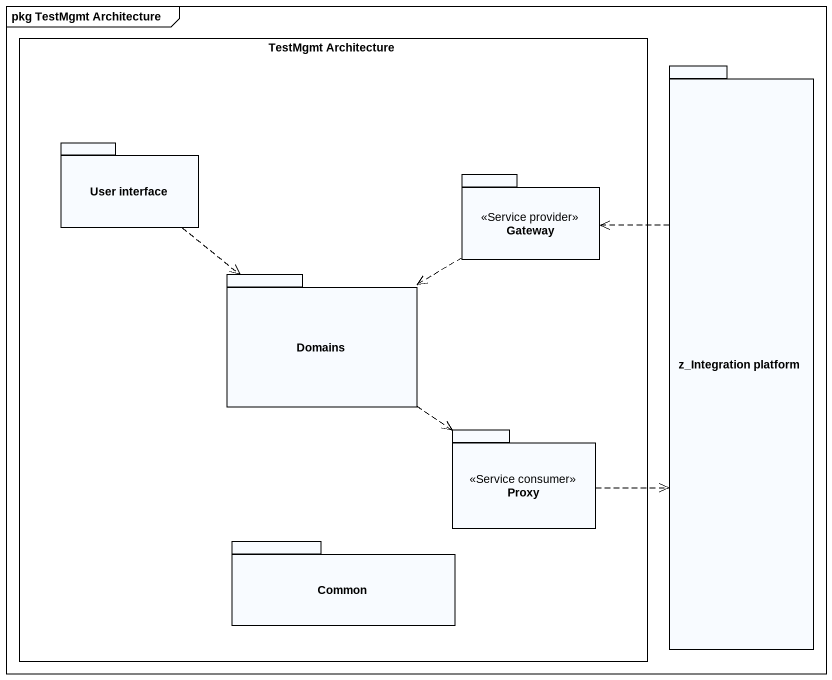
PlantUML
@startuml
mainframe pkg TestMgmt Architecture
rectangle "TestMgmt Architecture" as TestMgmt_Architecture {
  package "User interface" as User_interface {
  }
  package Gateway <<Service provider>> {
  }
  package Domains {
  }
  package Proxy <<Service consumer>> {
  }
  package Common {
  }
}
package "z_Integration platform" as z_Integration_platform {
}
z_Integration_platform .up.> Gateway
User_interface ..> Domains
Gateway .left.> Domains
Domains ..> Proxy
Proxy .right.> z_Integration_platform
@enduml
